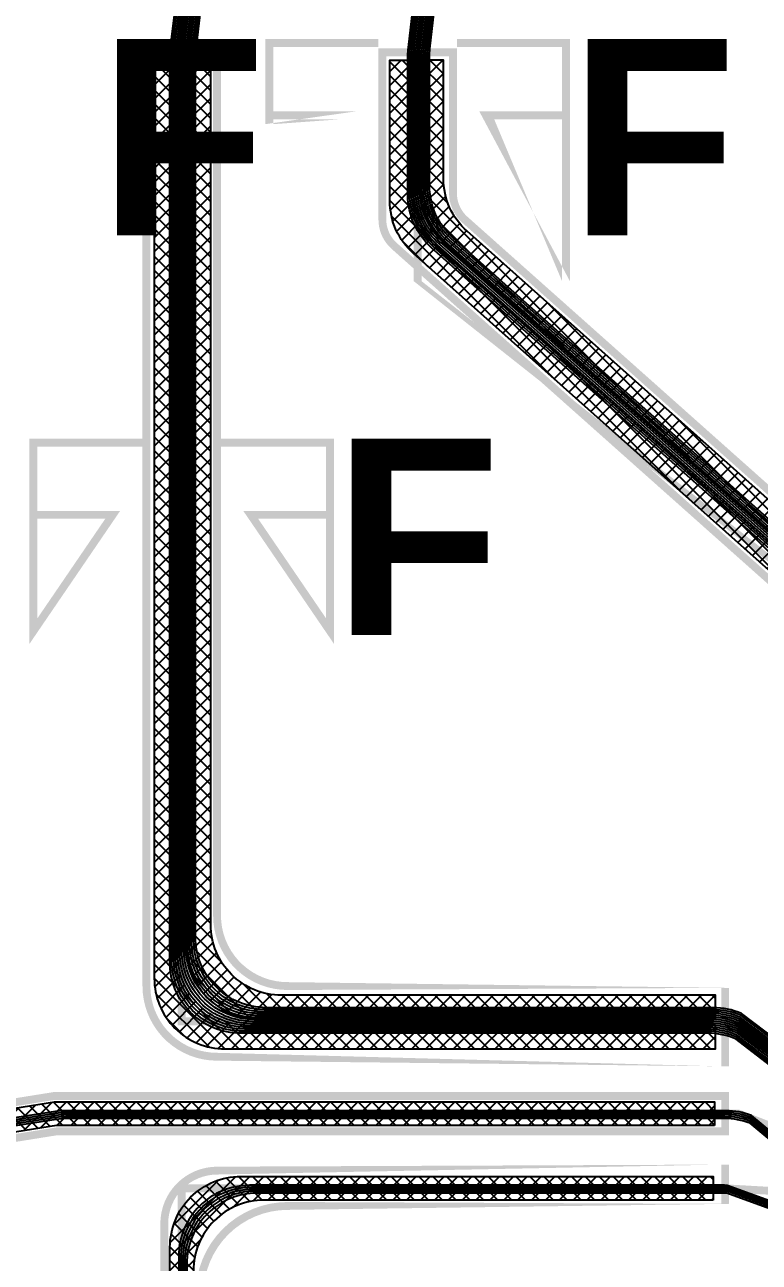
# Model space of a CAD drawing. Header units: metres. Extents: x 531689 to 532245, y 2673919 to 2674172.
# Drawn here: x 531997.08 to 532006.45, y 2674037.51 to 2674053.27 of the extents above; entities that cross this region are included whole.
import ezdxf
from ezdxf.enums import TextEntityAlignment as Align

# ---------------------------------------------------------------- set-up
doc = ezdxf.new("R2010")
doc.units = ezdxf.units.M
doc.header["$MEASUREMENT"] = 0
for name, color, linetype in [('300mm Hume Pipe', 74, 'Continuous'), ('Excavation', 7, 'Continuous'), ('LT Cable(AG) INV to LT Panel BL-02', 2, 'Continuous'), ('Messenger Wire Exc Link', 7, 'Continuous'), ('Section Marking BL-02', 2, 'Continuous'), ('Trench (AC)-BL02', 14, 'Continuous')]:
    doc.layers.add(name, color=color, linetype=linetype)
doc.styles.add('BoldTextStyle', font='arialbd.ttf')
pattern_1 = [(45, (-819.5999999998603, -7.501999999862164), (-0.08838834764831845, 0.08838834764831845), []), (135, (-819.5999999998603, -7.501999999862164), (-0.08838834764831845, -0.08838834764831843), [])]

msp = doc.modelspace()

# ---------------------------------------------------------------- hatches: boundary and pattern name
at = {"layer": '300mm Hume Pipe'}
h = msp.add_hatch(dxfattribs=at)
h.set_pattern_fill('ANSI37', color=74)
h.set_pattern_definition(pattern_1)
edge = h.paths.add_edge_path()
edge.add_line((531998.7352843687, 2674052.827486473), (531998.73528437, 2674041.123132979))
edge.add_arc((531999.63528437, 2674041.123132979), 0.9000000000232831, 180.0000000296449, 270.0000000074112)
edge.add_line((531999.6352843702, 2674040.223132979), (532005.8881698035, 2674040.223132984))
edge.add_line((532005.8881698035, 2674040.223132984), (532005.8881698035, 2674040.523132984))
edge.add_line((532005.8881698035, 2674040.523132984), (531999.9352843702, 2674040.523132979))
edge.add_arc((531999.9352843701, 2674041.423132979), 0.900000000372529, 180.0000000296449, 270.00000000741124, ccw=False)
edge.add_line((531999.0352843701, 2674041.423132979), (531999.0352843688, 2674052.827486473))
edge.add_line((531999.0352843688, 2674052.827486473), (531998.7352843687, 2674052.827486473))
edge = h.paths.add_edge_path(flags=17)
edge.add_line((531999.1554409291, 2674052.827486473), (531999.1554409291, 2674041.507195848))
edge.add_arc((532000.0554409291, 2674041.507195848), 0.9000000000232831, 180.0000000296449, 270.0000000741123)
edge.add_line((532000.0554409303, 2674040.607195848), (532005.8881698035, 2674040.607195856))
edge.add_line((532005.8881698035, 2674040.607195856), (532005.8881698035, 2674040.907195855))
edge.add_line((532005.8881698035, 2674040.907195855), (532000.3554409305, 2674040.907195847))
edge.add_arc((532000.3554409291, 2674041.807195848), 0.900000000372529, 180.0000000296449, 270.0000000889347, ccw=False)
edge.add_line((531999.4554409292, 2674041.807195847), (531999.4554409292, 2674052.827486473))
edge.add_line((531999.4554409292, 2674052.827486473), (531999.1554409291, 2674052.827486473))
h = msp.add_hatch(dxfattribs=at)
h.set_pattern_fill('ANSI37', color=74)
h.set_pattern_definition(pattern_1)
edge = h.paths.add_edge_path()
edge.add_line((532009.4382895742, 2674041.796708546), (532009.738289574, 2674041.796708546))
edge.add_line((532009.738289574, 2674041.796708546), (532009.738289574, 2674043.987289007))
edge.add_arc((532008.8382895739, 2674043.987289008), 0.9000000001396984, 359.9999999703551, 408.3287436989939)
edge.add_line((532009.4366597069, 2674044.659563642), (532002.7225955842, 2674050.635537201))
edge.add_arc((532003.3209657172, 2674051.307811836), 0.9000000002774085, 180, 228.3287437187034, ccw=False)
edge.add_line((532002.4209657169, 2674051.307811836), (532002.420965717, 2674052.814203433))
edge.add_line((532002.420965717, 2674052.814203433), (532002.1209657172, 2674052.814203433))
edge.add_line((532002.1209657172, 2674052.814203433), (532002.1209657171, 2674051.173210654))
edge.add_arc((532003.0209657173, 2674051.173210654), 0.9000000001396984, 180, 228.3287437187034)
edge.add_line((532002.4225955843, 2674050.50093602), (532009.1366597072, 2674044.52496246))
edge.add_arc((532008.5382895741, 2674043.852687825), 0.900000000354808, 0, 48.32874371316751, ccw=False)
edge.add_line((532009.4382895742, 2674043.852687825), (532009.4382895742, 2674041.796708546))
edge = h.paths.add_edge_path()
edge.add_line((532002.0369028457, 2674052.762976613), (532002.0369028456, 2674051.135494115))
edge.add_arc((532002.9369028457, 2674051.135494115), 0.9000000001396984, 180, 228.3287437187034)
edge.add_line((532002.3385327128, 2674050.46321948), (532009.0525968355, 2674044.487245921))
edge.add_arc((532008.4542267026, 2674043.814971286), 0.9000000002774085, 0, 48.32874371870338, ccw=False)
edge.add_line((532009.3542267027, 2674043.814971286), (532009.3542267027, 2674041.796708546))
edge.add_line((532009.3542267027, 2674041.796708546), (532009.0542267027, 2674041.796708546))
edge.add_line((532009.0542267027, 2674041.796708546), (532009.0542267025, 2674043.705169657))
edge.add_arc((532008.1542267024, 2674043.705169657), 0.9000000001396984, 0, 48.33614239672145)
edge.add_line((532008.7525100185, 2674044.377521554), (532002.0386195297, 2674050.351786938))
edge.add_arc((532002.6369028458, 2674051.024138836), 0.900000000033609, 180, 228.3361423967214, ccw=False)
edge.add_line((532001.7369028457, 2674051.024138836), (532001.7369028457, 2674052.814203433))
edge.add_line((532001.7369028457, 2674052.814203433), (532002.0369028457, 2674052.814203433))
edge.add_line((532002.0369028457, 2674052.814203433), (532002.0369028457, 2674052.762976613))
h = msp.add_hatch(dxfattribs=at)
h.set_pattern_fill('ANSI37', color=74)
h.set_pattern_definition([(45, (0, 0), (-0.08838834764831845, 0.08838834764831845), []), (135, (0, 0), (-0.08838834764831845, -0.08838834764831843), [])])
h.paths.add_polyline_path([(532005.8770253154, 2674039.248132975), (531997.4874033205, 2674039.248132975), (531987.7024255656, 2674037.68475435), (531984.8160076988, 2674037.68475435), (531984.8160076988, 2674037.98475435), (531987.6786105905, 2674037.98475435), (531997.4635883452, 2674039.548132975), (532005.8770253154, 2674039.548132975)])
h = msp.add_hatch(dxfattribs=at)
h.set_pattern_fill('ANSI37', color=74)
h.set_pattern_definition([(45, (-97.17599999997765, -937.5), (-0.08838834764831845, 0.08838834764831845), []), (135, (-97.17599999997765, -937.5), (-0.08838834764831845, -0.08838834764831843), [])])
edge = h.paths.add_edge_path()
edge.add_line((532005.8587961112, 2674038.298132975), (532000.1359699821, 2674038.298132976))
edge.add_arc((532000.135969982, 2674037.398132976), 0.8999999999068677, 89.99999999258877, 180.0374211683795)
edge.add_line((531999.235970174, 2674037.397545165), (531999.255440897, 2674015.310799902))
edge.add_line((531999.255440897, 2674015.310799902), (531998.9554409605, 2674015.310604744))
edge.add_line((531998.9554409605, 2674015.310604744), (531998.935774929, 2674037.697545188))
edge.add_arc((531999.8357747371, 2674037.698132975), 0.8999999999953119, 89.99999999258881, 180.0374196861339, ccw=False)
edge.add_line((531999.8357747372, 2674038.598132975), (532005.8587961112, 2674038.598132975))
edge.add_line((532005.8587961112, 2674038.598132975), (532005.8587961112, 2674038.298132975))

# ---------------------------------------------------------------- linework, layer by layer
at = {"layer": '300mm Hume Pipe', "color": 74}
for points in [[(531998.7352843687, 2674052.827486473), (531998.73528437, 2674041.123132979, 0.414213562368789), (531999.6352843702, 2674040.223132979), (532005.8881698035, 2674040.223132984), (532005.8881698035, 2674040.523132984), (531999.9352843702, 2674040.523132979, -0.4142135623692981), (531999.0352843701, 2674041.423132979), (531999.0352843688, 2674052.827486473)], [(531999.1554409291, 2674052.827486473), (531999.1554409291, 2674041.507195848, 0.4142135627706127), (532000.0554409303, 2674040.607195848), (532005.8881698035, 2674040.607195856), (532005.8881698035, 2674040.907195855), (532000.3554409305, 2674040.907195847, -0.4142135627921673), (531999.4554409292, 2674041.807195847), (531999.4554409292, 2674052.827486473)], [(532002.0369028457, 2674052.762976613), (532002.0369028456, 2674051.135494115, 0.2140562423256003), (532002.3385327128, 2674050.46321948), (532009.0525968355, 2674044.487245921, -0.2140562423092027), (532009.3542267027, 2674043.814971286), (532009.3542267027, 2674041.796708546), (532009.0542267027, 2674041.796708546), (532009.0542267025, 2674043.705169657, 0.2140900045463655), (532008.7525100185, 2674044.377521554), (532002.0386195297, 2674050.351786938, -0.2140900045615197), (532001.7369028457, 2674051.024138836), (532001.7369028457, 2674052.814203433), (532002.0369028457, 2674052.814203433), (532002.0369028457, 2674052.762976613)], [(532009.4382895742, 2674041.796708546), (532009.738289574, 2674041.796708546), (532009.738289574, 2674043.987289007, 0.2140562423100663), (532009.4366597069, 2674044.659563642), (532002.7225955842, 2674050.635537201, -0.2140562423329815), (532002.4209657169, 2674051.307811836), (532002.420965717, 2674052.814203433), (532002.1209657172, 2674052.814203433), (532002.1209657171, 2674051.173210654, 0.2140562423301491), (532002.4225955843, 2674050.50093602), (532009.1366597072, 2674044.52496246, -0.2140562423100663), (532009.4382895742, 2674043.852687825)], [(532005.8587961112, 2674038.298132975), (532000.1359699821, 2674038.298132976, 0.4144048704729269), (531999.235970174, 2674037.397545165), (531999.255440897, 2674015.310799902), (531998.9554409605, 2674015.310604744), (531998.935774929, 2674037.697545188, -0.4144048631189888), (531999.8357747372, 2674038.598132975), (532005.8587961112, 2674038.598132975)]]:
    msp.add_lwpolyline(points, format="xyb", close=True, dxfattribs=at)
msp.add_lwpolyline([(532005.8770253154, 2674039.248132975), (531997.4874033205, 2674039.248132975), (531987.7024255656, 2674037.68475435), (531984.8160076988, 2674037.68475435), (531984.8160076988, 2674037.98475435), (531987.6786105905, 2674037.98475435), (531997.4635883452, 2674039.548132975), (532005.8770253154, 2674039.548132975)], close=True, dxfattribs=at)
at = {"layer": 'Excavation', "color": 3, "const_width": 0.1}
for points in [[(532007.8504020942, 2674039.769768927), (532006.0102826139, 2674040.573132983), (531999.0852843687, 2674040.573132983), (531999.0852843687, 2674052.914203433)], [(532009.4099354835, 2674040.732471424), (532009.4099354835, 2674044.236423512), (532002.0926116264, 2674050.751225982), (532002.0926116265, 2674052.914203433)]]:
    msp.add_lwpolyline(points, dxfattribs=at)
at = {"layer": 'Excavation', "color": 2, "const_width": 0.1}
for points in [[(532007.9184633263, 2674038.727860273), (532006.1833958813, 2674039.398132975), (531997.5476464417, 2674039.398132975), (531987.8278440422, 2674037.896837395), (531984.3441015423, 2674037.896837395)], [(532007.9955327953, 2674038.335358071), (532006.0102826139, 2674038.448132975), (531999.0852843686, 2674038.448132975), (531999.1054409287, 2674015.188283586)]]:
    msp.add_lwpolyline(points, dxfattribs=at)
at = {"layer": 'LT Cable(AG) INV to LT Panel BL-02'}
for points in [[(532010.8792512617, 2674039.229674292), (532008.1889396436, 2674039.229674292, -0.164220773507796), (532007.643504274, 2674039.413783059), (532006.1877048817, 2674040.522952221, 0.1032748659313402), (532005.8276031946, 2674040.598132983), (532000.0102843689, 2674040.598132983, -0.4142135623933991), (531999.1102843687, 2674041.498132983), (531999.1102843687, 2674052.858176199, -0.03133527410765835), (531999.1173401815, 2674052.970651434), (531999.1766589242, 2674053.441584673, 0.03133527411122655), (531999.183714737, 2674053.554059907), (531999.1837147371, 2674103.00216928, 0.4142135623737722), (531998.283714737, 2674103.90216928), (531850.4752843684, 2674103.90216928, -0.414213562373095), (531849.5752843684, 2674104.80216928), (531849.5752843684, 2674163.00216928, 0.414213562373095), (531848.6752843683, 2674163.90216928), (531789.1255845181, 2674163.90216928, -0.414213562373095), (531788.225584518, 2674164.80216928), (531788.225584518, 2674165.189769275)], [(532008.8883580412, 2674039.354674292), (532008.223858662, 2674039.354674291, -0.163474253038405), (532007.6805074168, 2674039.537199955), (532006.2138019414, 2674040.647952221, 0.1032748659433979), (532005.8537002543, 2674040.723132983), (532000.1352843689, 2674040.723132983, -0.4142135623937024), (531999.2352843687, 2674041.623132983), (531999.2352843687, 2674052.850334681, -0.0313352741816358), (531999.2423401815, 2674052.962809916), (531999.3016589243, 2674053.433743154, 0.03133527419364576), (531999.3087147371, 2674053.546218389), (531999.3087147371, 2674163.12716928, 0.414213562373095), (531998.408714737, 2674164.02716928), (531923.5935845181, 2674164.02716928, -0.414213562373095), (531922.693584518, 2674164.92716928), (531922.693584518, 2674165.189769275)], [(532008.8883580412, 2674039.379674292), (532008.230826776, 2674039.379674292, -0.1633271001837454), (532007.6878869511, 2674039.561888567), (532006.2190213533, 2674040.672952221, 0.1032748659352253), (532005.8589196663, 2674040.748132983), (532000.1602843689, 2674040.748132983, -0.4142135623937643), (531999.2602843688, 2674041.648132983), (531999.2602843688, 2674052.848766377, -0.03133527410765835), (531999.2673401815, 2674052.961241612), (531999.3266589242, 2674053.432174851, 0.03133527411154084), (531999.333714737, 2674053.544650085), (531999.3337147371, 2674163.15216928, 0.4142135623734036), (531998.4337147371, 2674164.05216928), (531988.377584518, 2674164.05216928, -0.414213562373095), (531987.477584518, 2674164.95216928), (531987.477584518, 2674165.189769275)], [(532013.0362512616, 2674039.179674292), (532008.1749350129, 2674039.179674292, -0.1645244977976741), (532007.6286531715, 2674039.364428775), (532006.1772660577, 2674040.472952222, 0.1032748659479706), (532005.8171643707, 2674040.548132984), (531999.9602843688, 2674040.548132983, -0.4142135623932802), (531999.0602843687, 2674041.448132983), (531999.0602843687, 2674052.861312805, -0.0313352742060429), (531999.0673401814, 2674052.97378804), (531999.1266589244, 2674053.44472128, 0.03133527419380645), (531999.1337147371, 2674053.557196515), (531999.133714737, 2674102.95216928, 0.4142135623724171), (531998.233714737, 2674103.85216928), (531850.4252843683, 2674103.85216928, -0.414213562373095), (531849.5252843683, 2674104.75216928), (531849.5252843683, 2674132.95216928, 0.414213562373095), (531848.6252843683, 2674133.85216928), (531756.7335845181, 2674133.85216928, -0.414213562373095), (531755.833584518, 2674134.75216928), (531755.833584518, 2674135.189769275)], [(532010.8792512617, 2674039.204674292), (532008.181939995, 2674039.204674292, -0.1643722648919746), (532007.636082317, 2674039.389105012), (532006.1824854696, 2674040.497952221, 0.1032748659396336), (532005.8223837826, 2674040.573132983), (531999.9852843689, 2674040.573132983, -0.4142135623933395), (531999.0852843687, 2674041.473132983), (531999.0852843687, 2674052.859744503, -0.03133527415685063), (531999.0923401815, 2674052.972219737), (531999.1516589243, 2674053.443152976, 0.03133527416622611), (531999.158714737, 2674053.555628211), (531999.158714737, 2674102.97716928, 0.414213562373095), (531998.258714737, 2674103.87716928), (531850.4502843684, 2674103.87716928, -0.414213562373095), (531849.5502843683, 2674104.77716928), (531849.5502843683, 2674132.97716928, 0.414213562373095), (531848.6502843683, 2674133.87716928), (531821.5175845181, 2674133.87716928, -0.414213562373095), (531820.617584518, 2674134.77716928), (531820.617584518, 2674135.189769275)], [(532008.8883580412, 2674039.304674292), (532008.2099068104, 2674039.304674292, -0.1637706946198956), (532007.6657273538, 2674039.487827921), (532006.2033631174, 2674040.597952222, 0.1032748659598707), (532005.8432614303, 2674040.673132984), (532000.0852843688, 2674040.673132983, -0.4142135623935801), (531999.1852843687, 2674041.573132983), (531999.1852843687, 2674052.853471288, -0.03133527413206567), (531999.1923401814, 2674052.965946523), (531999.2516589243, 2674053.436879762, 0.03133527413880646), (531999.258714737, 2674053.549354997), (531999.258714737, 2674133.07716928, 0.414213562373095), (531998.358714737, 2674133.97716928), (531923.5935845181, 2674133.97716928, -0.414213562373095), (531922.693584518, 2674134.87716928), (531922.693584518, 2674135.189769275)], [(532008.8883580412, 2674039.329674292), (532008.2168853475, 2674039.329674291, -0.1636221161382913), (532007.6731208955, 2674039.512513068), (532006.2085825294, 2674040.622952221, 0.1032748659516128), (532005.8484808424, 2674040.698132983), (532000.1102843689, 2674040.698132983, -0.414213562393641), (531999.2102843687, 2674041.598132983), (531999.2102843687, 2674052.851902985, -0.03133527413206567), (531999.2173401815, 2674052.964378219), (531999.2766589243, 2674053.435311459, 0.03133527413880646), (531999.283714737, 2674053.547786693), (531999.283714737, 2674133.10216928, 0.414213562373095), (531998.383714737, 2674134.00216928), (531988.377584518, 2674134.00216928, -0.414213562373095), (531987.477584518, 2674134.90216928), (531987.477584518, 2674135.189769275)], [(532010.8792512617, 2674039.254674292), (532008.1959339803, 2674039.254674292, -0.1640700181073047), (532007.6509190763, 2674039.438462903), (532006.1929242936, 2674040.547952221, 0.1032748659230903), (532005.8328226067, 2674040.623132983), (532000.0352843689, 2674040.623132983, -0.4142135623934589), (531999.1352843688, 2674041.523132983), (531999.1352843688, 2674052.856607895, -0.03133527415685063), (531999.1423401815, 2674052.96908313), (531999.2016589243, 2674053.440016369, 0.03133527416622611), (531999.2087147371, 2674053.552491603), (531999.2087147371, 2674110.52716928, 0.414213562373095), (531998.3087147371, 2674111.42716928), (531923.5935845181, 2674111.42716928, -0.414213562373095), (531922.693584518, 2674112.32716928), (531922.693584518, 2674112.689769275)], [(532010.8792512617, 2674039.279674292), (532008.2029230283, 2674039.279674292, -0.1639199935176249), (532007.6583267582, 2674039.463144528), (532006.1981437055, 2674040.572952221, 0.1032748658977466), (532005.8380420187, 2674040.648132983), (532000.0602843687, 2674040.648132983, -0.414213562373095), (531999.1602843687, 2674041.548132983), (531999.1602843687, 2674052.855039592, -0.03133527415685063), (531999.1673401814, 2674052.967514826), (531999.2266589242, 2674053.438448065, 0.03133527416622611), (531999.233714737, 2674053.5509233), (531999.233714737, 2674110.552169281, 0.414213562373095), (531998.333714737, 2674111.45216928), (531988.377584518, 2674111.45216928, -0.414213562373095), (531987.477584518, 2674112.35216928), (531987.477584518, 2674112.689769275)], [(532013.0362512616, 2674039.154674293), (532008.1679246752, 2674039.154674293, -0.1646774774384065), (532007.6212168039, 2674039.339754364), (532006.1720466457, 2674040.447952222, 0.1032748659563517), (532005.8119449585, 2674040.523132984), (531999.9352843688, 2674040.523132983, -0.4142135623932212), (531999.0352843687, 2674041.423132983), (531999.0352843687, 2674052.86288111, -0.03133527415685063), (531999.0423401814, 2674052.975356345), (531999.1016589242, 2674053.446289584, 0.03133527416622611), (531999.108714737, 2674053.558764818), (531999.108714737, 2674102.927169281, 0.414213562373095), (531998.208714737, 2674103.82716928), (531821.5175845181, 2674103.82716928, -0.414213562373095), (531820.617584518, 2674104.72716928), (531820.617584518, 2674105.189769275)], [(532013.0362512616, 2674039.129674293), (532008.1609089584, 2674039.129674293, -0.1648312092267665), (532007.6137731792, 2674039.315081794), (532006.1668272339, 2674040.422952222, 0.1032748659816228), (532005.8067255467, 2674040.498132984), (531999.9102843689, 2674040.498132983, -0.4142135624132304), (531999.0102843688, 2674041.398132983), (531999.0102843688, 2674052.864449413, -0.03133527415685063), (531999.0173401815, 2674052.976924648), (531999.0766589243, 2674053.447857887, 0.03133527416622611), (531999.0837147371, 2674053.560333122), (531999.0837147371, 2674087.90216928, 0.414213562373095), (531998.1837147371, 2674088.80216928), (531923.5935845181, 2674088.80216928, -0.414213562373095), (531922.693584518, 2674089.70216928), (531922.693584518, 2674090.189769275)], [(532013.0362512616, 2674039.104674293), (532008.1538878398, 2674039.104674293, -0.1649856985519926), (532007.6063222629, 2674039.290411078), (532006.1616078218, 2674040.397952221, 0.1032748659189793), (532005.8015061349, 2674040.473132983), (531999.8852843689, 2674040.473132983, -0.4142135623931046), (531998.9852843687, 2674041.373132983), (531998.9852843687, 2674052.866017717, -0.0313352741816358), (531998.9923401815, 2674052.978492952), (531999.0516589243, 2674053.44942619, 0.03133527419364576), (531999.0587147371, 2674053.561901425), (531999.0587147371, 2674080.37716928, 0.414213562373095), (531998.158714737, 2674081.27716928), (531988.377584518, 2674081.27716928, -0.414213562373095), (531987.477584518, 2674082.17716928), (531987.477584518, 2674082.689769275)], [(532011.9792512616, 2674037.787473904), (532008.477951108, 2674037.787473904, -0.1751332752096537), (532007.9026417927, 2674037.995361781), (532006.3329275011, 2674039.300166628, 0.09242398443221053), (532006.0086078374, 2674039.360632975), (531997.6196216072, 2674039.360632975, 0.03833035636705287), (531997.4822390464, 2674039.350085633), (531987.8990094508, 2674037.869884736, -0.03833035636698683), (531987.7616268899, 2674037.859337395), (531984.9875799599, 2674037.859337395, -0.3319310724847697), (531984.1248636384, 2674038.502977201), (531984.0180680469, 2674038.862371141, -0.07233686839510173), (531983.9807843684, 2674039.118731334), (531983.9807843684, 2674042.93966928, 0.414213562373095), (531983.0807843683, 2674043.83966928), (531850.4127843684, 2674043.83966928, -0.414213562373095), (531849.5127843684, 2674044.73966928), (531849.5127843684, 2674072.93966928, 0.414213562373095), (531848.6127843683, 2674073.83966928), (531756.7335845181, 2674073.83966928, -0.414213562373095), (531755.833584518, 2674074.73966928), (531755.833584518, 2674075.189769275)], [(532011.9792512616, 2674037.762473905), (532008.4709636566, 2674037.762473905, -0.1753212017970594), (532007.8951497277, 2674037.970781546), (532006.3282664866, 2674039.275166628, 0.09242398443923154), (532006.0039468228, 2674039.335632975), (531997.621540945, 2674039.335632975, 0.03833035636660034), (531997.4841583841, 2674039.325085633), (531987.9009287885, 2674037.844884736, -0.03833035636653141), (531987.7635462276, 2674037.834337395), (531984.9689284115, 2674037.834337395, -0.3319310725009078), (531984.10621209, 2674038.477977201), (531983.9930680469, 2674038.858735273, -0.0723368683617347), (531983.9557843683, 2674039.115095466), (531983.9557843683, 2674042.91466928, 0.414213562373095), (531983.0557843683, 2674043.81466928), (531850.3877843684, 2674043.81466928, -0.414213562373095), (531849.4877843683, 2674044.71466928), (531849.4877843683, 2674072.91466928, 0.414213562373095), (531848.5877843683, 2674073.81466928), (531821.5175845181, 2674073.81466928, -0.414213562373095), (531820.617584518, 2674074.71466928), (531820.617584518, 2674075.189769275)], [(532013.7202512617, 2674037.723954698), (532013.7202512617, 2674038.154674293, 0.4142135623882493), (532012.8202512616, 2674039.054674293), (532008.1398293058, 2674039.054674292, -0.1652969723884236), (532007.5913984153, 2674039.241075275), (532006.1511689979, 2674040.347952222, 0.1032748659357692), (532005.7910673108, 2674040.423132984), (531999.8352843688, 2674040.423132983, -0.4142135623929891), (531998.9352843687, 2674041.323132983), (531998.9352843687, 2674052.869154324, -0.03133527413206567), (531998.9423401814, 2674052.981629559), (531999.0016589243, 2674053.452562798, 0.03133527413880646), (531999.008714737, 2674053.565038033), (531999.008714737, 2674057.82716928, 0.414213562373095), (531998.108714737, 2674058.72716928), (531923.5935845181, 2674058.72716928, -0.414213562373095), (531922.693584518, 2674059.62716928), (531922.693584518, 2674060.189769275)], [(532013.7452512617, 2674037.723954698), (532013.7452512617, 2674038.179674293, 0.4142135623503636), (532012.8452512617, 2674039.079674293), (532008.1468612963, 2674039.079674293, -0.1651409511360361), (532007.5988640195, 2674039.265742234), (532006.1563884098, 2674040.372952221, 0.1032748659273521), (532005.7962867229, 2674040.448132983), (531999.8602843689, 2674040.448132983, -0.4142135623930466), (531998.9602843687, 2674041.348132983), (531998.9602843687, 2674052.867586021, -0.0313352741816358), (531998.9673401815, 2674052.980061255), (531999.0266589243, 2674053.450994494, 0.03133527419364576), (531999.033714737, 2674053.563469729), (531999.033714737, 2674057.85216928, 0.414213562373095), (531998.133714737, 2674058.75216928), (531988.377584518, 2674058.75216928, -0.414213562373095), (531987.477584518, 2674059.65216928), (531987.477584518, 2674060.189769275)], [(532013.9202512617, 2674037.837473904), (532008.4919103422, 2674037.837473904, -0.1747598835878307), (532007.9176046473, 2674038.044528763), (532006.3422495301, 2674039.350166629, 0.09242398442963319), (532006.0179298664, 2674039.410632975), (531997.6157829318, 2674039.410632975, 0.03833035636660034), (531997.4784003709, 2674039.400085634), (531987.8951707752, 2674037.919884736, -0.03833035636653141), (531987.7577882144, 2674037.909337395), (531985.0248830565, 2674037.909337395, -0.3319310725104325), (531984.162166735, 2674038.552977202), (531984.0680680467, 2674038.869642879, -0.07233686833843875), (531984.0307843683, 2674039.126003072), (531984.0307843683, 2674042.989669281, 0.414213562373095), (531983.1307843683, 2674043.88966928), (531724.3415845181, 2674043.88966928, -0.414213562373095), (531723.4415845181, 2674044.78966928), (531723.4415845181, 2674045.189769275)], [(532011.9792512616, 2674037.812473904), (532008.4849333311, 2674037.812473904, -0.1749461708427471), (532007.9101267573, 2674038.019944192), (532006.3375885156, 2674039.325166628, 0.09242398443091861), (532006.0132688519, 2674039.385632975), (531997.6177022696, 2674039.385632975, 0.03833035636660034), (531997.4803197087, 2674039.375085633), (531987.897090113, 2674037.894884736, -0.03833035636653141), (531987.7597075521, 2674037.884337394), (531985.0062315082, 2674037.884337394, -0.3319310724948245), (531984.1435151867, 2674038.527977201), (531984.0430680469, 2674038.86600701, -0.07233686837354601), (531984.0057843684, 2674039.122367203), (531984.0057843684, 2674042.96466928, 0.414213562373095), (531983.1057843684, 2674043.86466928), (531821.5175845181, 2674043.86466928, -0.414213562373095), (531820.617584518, 2674044.76466928), (531820.617584518, 2674045.189769275)], [(532013.9202512617, 2674037.862473904), (532008.4988821549, 2674037.862473904, -0.1745744083340991), (532007.9250754855, 2674038.069115479), (532006.3469105447, 2674039.375166629, 0.09242398442835426), (532006.022590881, 2674039.435632975), (531997.6138635941, 2674039.435632975, 0.03833035636614805), (531997.4764810333, 2674039.425085634), (531987.8932514375, 2674037.944884736, -0.03833035636607555), (531987.7558688766, 2674037.934337395), (531984.8509495826, 2674037.934337395, 0.2720746689905555), (531984.0646979338, 2674037.472296691), (531983.9807843682, 2674037.321649861), (531983.9807843682, 2674037.31466928, -0.4142135624106891), (531983.0807843682, 2674036.41466928), (531923.5935845181, 2674036.41466928, -0.414213562373095), (531922.693584518, 2674037.31466928), (531922.693584518, 2674037.689769275)], [(532011.9792512616, 2674037.737473905), (532008.2541170834, 2674037.737473905, -0.0871916131859684), (532007.9472964503, 2674037.791388153), (532006.0368480525, 2674038.484184345, 0.0141873037552992), (532005.9858045893, 2674038.485632975), (531999.9485321193, 2674038.485632976, 0.4144674010204278), (531999.0485324571, 2674037.584853053), (531999.0679071428, 2674015.227254953, 0.02142998219299749), (531999.0712774274, 2674015.150216117), (531999.1145703061, 2674014.651394661, -0.0216467280800527), (531999.1179409287, 2674014.573575901), (531999.1179409287, 2674007.31466928, -0.414213562373095), (531998.2179409286, 2674006.41466928), (531988.377584518, 2674006.41466928, -0.414213562373095), (531987.477584518, 2674007.31466928), (531987.477584518, 2674007.689769275)], [(532009.9052512617, 2674037.662473905), (532008.2502422031, 2674037.662473905, -0.08726547538747167), (532007.9431734958, 2674037.716478155), (532006.0347195285, 2674038.409184345, 0.01418730377843646), (532005.9836760652, 2674038.410632975), (532000.0235971411, 2674038.410632975, 0.414467401017922), (531999.123597479, 2674037.509853052), (531999.1429043276, 2674015.23053592, 0.02142998223682412), (531999.1462746122, 2674015.153497083), (531999.1895703061, 2674014.654643192, -0.02164672812441707), (531999.1929409286, 2674014.576824432), (531999.1929409286, 2674007.23966928, -0.414213562373095), (531998.2929409286, 2674006.33966928), (531756.7335845181, 2674006.33966928, -0.414213562373095), (531755.833584518, 2674007.23966928), (531755.833584518, 2674007.689769275)], [(532009.9052512617, 2674037.687473905), (532008.2515338702, 2674037.687473905, -0.08724083851606833), (532007.9445479052, 2674037.741448127), (532006.0354290366, 2674038.434184345, 0.01418730377099581), (532005.9843855734, 2674038.435632975), (531999.9985754672, 2674038.435632975, 0.4144674010192512), (531999.098575805, 2674037.534853052), (531999.117905266, 2674015.229442264, 0.02142998220505583), (531999.1212755506, 2674015.152403428), (531999.1645703061, 2674014.653560348, -0.02164672809171318), (531999.1679409286, 2674014.575741589), (531999.1679409286, 2674007.26466928, -0.414213562373095), (531998.2679409286, 2674006.36466928), (531821.5175845181, 2674006.36466928, -0.414213562373095), (531820.617584518, 2674007.26466928), (531820.617584518, 2674007.689769275)], [(532009.9052512617, 2674037.637473905), (532008.2489504962, 2674037.637473905, -0.08729012847742208), (532007.9417989954, 2674037.691508211), (532006.0340100204, 2674038.384184345, 0.0141873037867134), (532005.9829665571, 2674038.385632975), (532000.048618815, 2674038.385632975, 0.4144674010195363), (531999.1486191528, 2674037.484853053), (531999.1679033893, 2674015.231629576, 0.02142998221581738), (531999.1712736739, 2674015.154590739), (531999.2145703061, 2674014.655726036, -0.02164672810337276), (531999.2179409286, 2674014.577907276), (531999.2179409286, 2674007.21466928, -0.414213562373095), (531998.3179409286, 2674006.31466928), (531850.5127843684, 2674006.31466928, 0.414213562373095), (531849.6127843683, 2674005.41466928), (531849.6127843683, 2673969.71466928, -0.414213562373095), (531848.7127843683, 2673968.81466928), (531821.5175845181, 2673968.81466928, -0.414213562373095), (531820.617584518, 2673969.71466928), (531820.617584518, 2673970.189769275)], [(532009.9052512617, 2674037.712473905), (532008.2528254983, 2674037.712473905, -0.08721621776416887), (532007.9459222248, 2674037.766418126), (532006.0361385444, 2674038.459184345, 0.01418730376272997), (532005.9850950813, 2674038.460632975), (531999.9735537933, 2674038.460632976, 0.4144674010191021), (531999.0735541311, 2674037.559853053), (531999.0929062044, 2674015.228348609, 0.02142998222476278), (531999.096276489, 2674015.151309772), (531999.1395703062, 2674014.652477504, -0.02164672811275815), (531999.1429409287, 2674014.574658745), (531999.1429409287, 2674007.28966928, -0.414213562373095), (531998.2429409287, 2674006.38966928), (531891.2015845181, 2674006.38966928, -0.414213562373095), (531890.301584518, 2674007.28966928), (531890.301584518, 2674007.689769275)]]:
    msp.add_lwpolyline(points, format="xyb", dxfattribs=at)
at = {"layer": 'LT Cable(AG) INV to LT Panel BL-02', "color": 5}
for points in [[(532009.9101633109, 2674039.704788656, -0.3259988775016067), (532009.2849354835, 2674040.561818558), (532009.2849354835, 2674043.776624703, 0.2140186322185252), (532008.9834023168, 2674044.448813254), (532002.269144793, 2674050.426690189, -0.2140186322319391), (532001.9676116264, 2674051.09887874), (532001.9676116265, 2674052.871371586, -0.02889961568706599), (532001.9736149466, 2674052.975149889), (532002.0292810485, 2674053.454684711, 0.02889961570026357), (532002.0352843686, 2674053.558463014), (532002.0352843686, 2674163.10216928, -0.414213562373095), (532002.9352843686, 2674164.00216928), (532080.3769842181, 2674164.00216928, 0.414213562373095), (532081.2769842182, 2674164.90216928), (532081.2769842182, 2674165.189769275)], [(532009.9101633108, 2674039.738209906, -0.3179111484996205), (532009.3099354835, 2674040.586818558), (532009.3099354835, 2674043.787839308, 0.2140186322185252), (532009.0084023168, 2674044.46002786), (532002.2941447931, 2674050.437904794, -0.2140186322320171), (532001.9926116264, 2674051.110093345), (532001.9926116265, 2674052.869925397, -0.02889961568695443), (532001.9986149466, 2674052.973703701), (532002.0542810485, 2674053.453238522, 0.02889961570026357), (532002.0602843686, 2674053.557016826), (532002.0602843686, 2674163.07716928, -0.414213562373095), (532002.9602843686, 2674163.97716928), (532177.5529842181, 2674163.97716928, 0.414213562373095), (532178.4529842181, 2674164.87716928), (532178.4529842181, 2674165.189769275)], [(532009.9101633108, 2674039.772459853, -0.309776946922783), (532009.3349354835, 2674040.611818558), (532009.3349354835, 2674043.799053913, 0.2140186322185252), (532009.0334023169, 2674044.471242465), (532002.3191447931, 2674050.449119399, -0.214018632232096), (532002.0176116264, 2674051.12130795), (532002.0176116265, 2674052.868479209, -0.02889961568684132), (532002.0236149466, 2674052.972257512), (532002.0792810485, 2674053.451792333, 0.02889961570026357), (532002.0852843686, 2674053.555570637), (532002.0852843686, 2674133.052169281, -0.414213562373095), (532002.9852843686, 2674133.95216928), (532080.3769842181, 2674133.95216928, 0.414213562373095), (532081.2769842182, 2674134.85216928), (532081.2769842182, 2674135.189769275)], [(532009.9101633108, 2674039.807566228, -0.301586279095726), (532009.3599354834, 2674040.636818558), (532009.3599354834, 2674043.810268518, 0.2140186322185252), (532009.0584023168, 2674044.48245707), (532002.344144793, 2674050.460334004, -0.2140186322321759), (532002.0426116263, 2674051.132522556), (532002.0426116264, 2674052.86703302, -0.02889961568672664), (532002.0486149465, 2674052.970811324), (532002.1042810484, 2674053.450346145, 0.02889961570026357), (532002.1102843685, 2674053.554124448), (532002.1102843685, 2674133.02716928, -0.414213562373095), (532003.0102843685, 2674133.92716928), (532177.5529842181, 2674133.92716928, 0.414213562373095), (532178.4529842181, 2674134.82716928), (532178.4529842181, 2674135.189769275)], [(532011.9792512616, 2674039.761818558), (532010.2849354835, 2674039.761818558, -0.4142135623503636), (532009.3849354835, 2674040.661818558), (532009.3849354835, 2674043.821483123, 0.2140186322185252), (532009.0834023168, 2674044.493671675), (532002.369144793, 2674050.471548609, -0.2140186322322567), (532002.0676116263, 2674051.143737161), (532002.0676116265, 2674052.865586831, -0.02889961568661031), (532002.0736149466, 2674052.969365135), (532002.1292810484, 2674053.448899956, 0.02889961570026357), (532002.1352843685, 2674053.55267826), (532002.1352843685, 2674110.50216928, -0.414213562373095), (532003.0352843686, 2674111.40216928), (532080.3769842181, 2674111.40216928, 0.414213562373095), (532081.2769842182, 2674112.30216928), (532081.2769842182, 2674112.689769275)], [(532011.9792512616, 2674039.786818558), (532010.3099354835, 2674039.786818558, -0.4142135623503636), (532009.4099354835, 2674040.686818558), (532009.4099354835, 2674043.832697728, 0.2140186322185252), (532009.1084023168, 2674044.50488628), (532002.394144793, 2674050.482763214, -0.2140186322323385), (532002.0926116264, 2674051.154951766), (532002.0926116265, 2674052.864140643, -0.02889961568649219), (532002.0986149466, 2674052.967918946), (532002.1542810485, 2674053.447453768, 0.02889961570026357), (532002.1602843686, 2674053.551232071), (532002.1602843686, 2674110.47716928, -0.414213562373095), (532003.0602843686, 2674111.37716928), (532177.5529842181, 2674111.37716928, 0.414213562373095), (532178.4529842181, 2674112.27716928), (532178.4529842181, 2674112.689769275)], [(532011.9792512616, 2674039.811818558), (532010.3349354835, 2674039.811818558, -0.4142135623503636), (532009.4349354835, 2674040.711818558), (532009.4349354835, 2674043.843912333, 0.2140186322185252), (532009.1334023168, 2674044.516100885), (532002.4191447931, 2674050.493977819, -0.2140186322324211), (532002.1176116264, 2674051.166166371), (532002.1176116265, 2674052.862694454, -0.02889961568637252), (532002.1236149466, 2674052.966472758), (532002.1792810485, 2674053.446007579, 0.02889961570026357), (532002.1852843686, 2674053.549785883), (532002.1852843686, 2674087.95216928, -0.414213562373095), (532003.0852843686, 2674088.85216928), (532080.3769842181, 2674088.85216928, 0.414213562373095), (532081.2769842182, 2674089.75216928), (532081.2769842182, 2674090.189769275)], [(532011.9792512616, 2674039.836818558), (532010.3599354835, 2674039.836818558, -0.4142135623503636), (532009.4599354835, 2674040.736818558), (532009.4599354835, 2674043.855126938, 0.2140186322185252), (532009.1584023169, 2674044.52731549), (532002.4441447931, 2674050.505192424, -0.2140186322325048), (532002.1426116264, 2674051.177380976), (532002.1426116265, 2674052.861248265, -0.02889961568625107), (532002.1486149466, 2674052.965026569), (532002.2042810485, 2674053.44456139, 0.02889961570026357), (532002.2102843686, 2674053.548339694), (532002.2102843686, 2674087.927169281, -0.414213562373095), (532003.1102843686, 2674088.82716928), (532177.5529842181, 2674088.82716928, 0.414213562373095), (532178.4529842181, 2674089.72716928), (532178.4529842181, 2674090.189769275)], [(532013.9202512617, 2674039.861818558), (532010.3849354835, 2674039.861818558, -0.4142135623503636), (532009.4849354834, 2674040.761818558), (532009.4849354834, 2674043.866341543, 0.2140186322185252), (532009.1834023168, 2674044.538530095), (532002.469144793, 2674050.516407029, -0.2140186322325895), (532002.1676116263, 2674051.188595581), (532002.1676116264, 2674052.859802077, -0.02889961568612773), (532002.1736149465, 2674052.963580381), (532002.2292810484, 2674053.443115202, 0.02889961570026357), (532002.2352843685, 2674053.546893505), (532002.2352843685, 2674057.90216928, -0.414213562373095), (532003.1352843685, 2674058.80216928), (532080.3769842181, 2674058.80216928, 0.414213562373095), (532081.2769842182, 2674059.70216928), (532081.2769842182, 2674060.189769275)], [(532013.9202512617, 2674039.886818558), (532010.4099354835, 2674039.886818558, -0.4142135623503636), (532009.5099354835, 2674040.786818557), (532009.5099354835, 2674043.877556148, 0.2140186322185252), (532009.2084023168, 2674044.5497447), (532002.494144793, 2674050.527621634, -0.2140186322326752), (532002.1926116263, 2674051.199810186), (532002.1926116265, 2674052.858355888, -0.02889961568600262), (532002.1986149466, 2674052.962134192), (532002.2542810484, 2674053.441669013, 0.02889961570026357), (532002.2602843685, 2674053.545447316), (532002.2602843685, 2674057.87716928, -0.414213562373095), (532003.1602843686, 2674058.77716928), (532177.5529842181, 2674058.77716928, 0.414213562373095), (532178.4529842181, 2674059.67716928), (532178.4529842181, 2674060.189769275)], [(532013.9202512617, 2674039.911818557), (532010.4349354835, 2674039.911818557, -0.4142135623503636), (532009.5349354835, 2674040.811818557), (532009.5349354835, 2674043.888770754, 0.2140186322185252), (532009.2334023168, 2674044.560959305), (532002.519144793, 2674050.538836239, -0.2140186322327619), (532002.2176116264, 2674051.211024791), (532002.2176116265, 2674052.8569097, -0.02889961568587573), (532002.2236149466, 2674052.960688003), (532002.2792810485, 2674053.440222824, 0.02889961570026357), (532002.2852843686, 2674053.544001128), (532002.2852843686, 2674057.85216928, -0.414213562373095), (532003.1852843686, 2674058.75216928), (532051.3192843683, 2674058.75216928, -0.414213562373095), (532052.2192843683, 2674057.85216928), (532052.2192843683, 2674037.15216928, 0.414213562373095), (532053.1192843684, 2674036.25216928), (532080.3769842181, 2674036.25216928, 0.414213562373095), (532081.2769842182, 2674037.15216928), (532081.2769842182, 2674037.689769275)], [(532013.9202512617, 2674039.936818557), (532010.4599354835, 2674039.936818557, -0.4142135623503636), (532009.5599354835, 2674040.836818557), (532009.5599354835, 2674043.899985359, 0.214018632209244), (532009.2584023168, 2674044.57217391), (532002.5441447931, 2674050.550050845, -0.2140186322231696), (532002.2426116264, 2674051.222239397), (532002.2426116265, 2674052.855463511, -0.02889961568574683), (532002.2486149466, 2674052.959241814), (532002.3042810485, 2674053.438776636, 0.02889961570026357), (532002.3102843686, 2674053.542554939), (532002.3102843686, 2674057.82716928, -0.414213562373095), (532003.2102843686, 2674058.72716928), (532051.2942843683, 2674058.72716928, -0.414213562373095), (532052.1942843683, 2674057.82716928), (532052.1942843683, 2674037.12716928, 0.414213562373095), (532053.0942843683, 2674036.22716928), (532177.5529842181, 2674036.22716928, 0.414213562373095), (532178.4529842181, 2674037.12716928), (532178.4529842181, 2674037.689769275)]]:
    msp.add_lwpolyline(points, format="xyb", dxfattribs=at)
at = {"layer": 'Messenger Wire Exc Link'}
for points in [[(531999.0852843687, 2674052.916203433), (531999.158714737, 2674053.499169281)], [(532002.0926116265, 2674052.916203433), (532002.1602843686, 2674053.499169281)]]:
    msp.add_lwpolyline(points, dxfattribs=at)
at = {"layer": 'Section Marking BL-02', "color": 94, "lineweight": 35, "true_color": 0x00a500, "const_width": 0.1}
for points in [[(532001.5926116266, 2674053.032714708), (532000.2026116266, 2674053.032714708), (532000.2026116265, 2674050.632714708), (532001.2126116266, 2674052.112714708), (532000.2026116266, 2674052.112714708)], [(532002.5926116266, 2674053.032714708), (532003.9826116266, 2674053.032714708), (532003.9826116265, 2674050.632714708), (532002.9726116266, 2674052.112714708), (532003.9826116266, 2674052.112714708)], [(531998.5852843687, 2674047.943668208), (531997.1952843687, 2674047.943668208), (531997.1952843687, 2674045.543668208), (531998.2052843687, 2674047.023668208), (531997.1952843687, 2674047.023668208)], [(531999.5852843687, 2674047.943668208), (532000.9752843687, 2674047.943668208), (532000.9752843687, 2674045.543668208), (531999.9652843687, 2674047.023668208), (532000.9752843687, 2674047.023668208)]]:
    msp.add_lwpolyline(points, dxfattribs=at)
at = {"layer": 'Trench (AC)-BL02', "const_width": 0.1}
for points in [[(531998.6352843688, 2674052.914203433), (531998.63528437, 2674041.023132979, 0.414213562368404), (531999.5352843702, 2674040.123132979), (532006.0102826139, 2674040.123132984), (532006.0102826138, 2674041.023132984), (532000.4352843701, 2674041.023132979, -0.4142135623721557), (531999.53528437, 2674041.923132979), (531999.5352843688, 2674052.914203433)], [(532008.811151671, 2674044.204306071), (532001.7913954391, 2674050.450741982, -0.2124726228145605), (532001.6426116265, 2674050.785060406), (532001.6426116265, 2674052.914203433), (532002.5426116266, 2674052.914203433), (532002.5426116267, 2674051.119232381, 0.2124726227902704), (532002.6913954394, 2674050.784913958), (532009.7111516709, 2674044.538478046, -0.212472622813343), (532009.8599354837, 2674044.204159623), (532009.8599354835, 2674041.696708546), (532008.9599354835, 2674041.696708546), (532008.9599354835, 2674043.869987647, 0.2124726228154971)], [(531998.8804429631, 2674015.188283586), (531998.8627916318, 2674037.998338158, -0.4141891119993913), (531999.5377916663, 2674038.673132976), (532006.0102826139, 2674038.673132975), (532006.0102826138, 2674038.223132975), (532000.437786186, 2674038.223132976, 0.4141884118798253), (531999.3127861901, 2674037.09822958), (531999.3304388945, 2674015.188283586)]]:
    msp.add_lwpolyline(points, format="xyb", close=True, dxfattribs=at)
msp.add_lwpolyline([(531984.6756331001, 2674037.60975435), (531987.7083793094, 2674037.60975435), (531997.4933570642, 2674039.173132975), (532006.0102826142, 2674039.173132975), (532006.0102826142, 2674039.623132975), (531997.4576346015, 2674039.623132975), (531987.6726568467, 2674038.05975435), (531984.6756331001, 2674038.05975435)], close=True, dxfattribs=at)

# ---------------------------------------------------------------- texts
at = {"layer": 'Section Marking BL-02', "color": 94, "true_color": 0x00a500, "style": 'BoldTextStyle'}
for p in [(531999.0926116265, 2674051.832714708), (532005.0926116265, 2674051.832714708)]:
    msp.add_text('F', height=2.5, rotation=359.9999999969162, dxfattribs=at).set_placement(p, align=Align.MIDDLE_CENTER)
msp.add_text('F', height=2.5, dxfattribs=at).set_placement((532002.0852843687, 2674046.743668208), align=Align.MIDDLE_CENTER)

doc.saveas('drawing.dxf')
